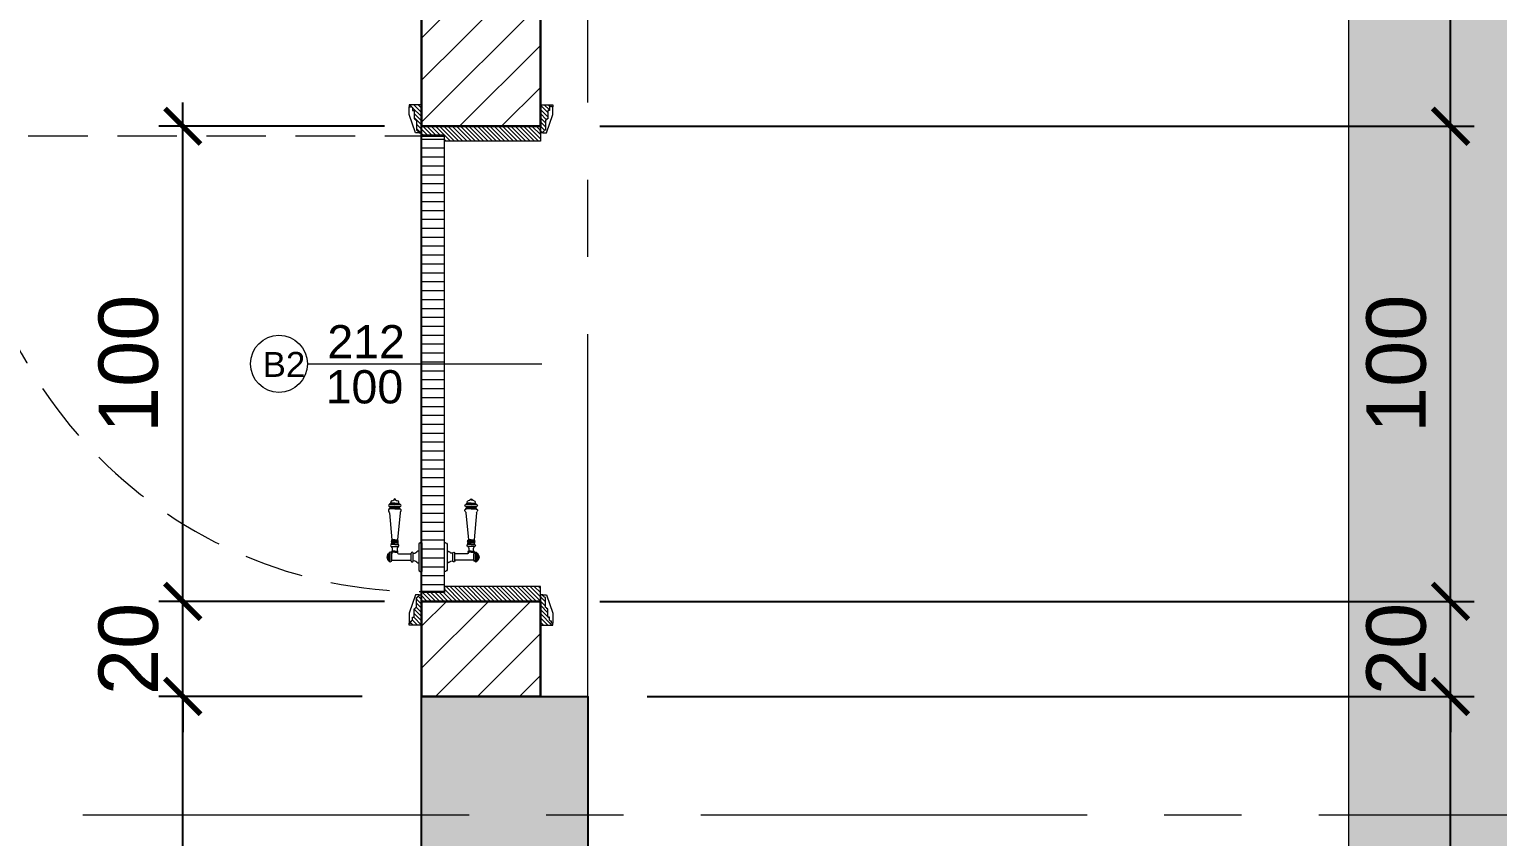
# Model space of a CAD drawing. Header units: centimetres. Extents: x 54080 to 84019, y -57712 to -39496.
# Drawn here: x 57355.2 to 57664.1, y -52826.9 to -52657 of the extents above; entities that cross this region are included whole.
import ezdxf

# ---------------------------------------------------------------- set-up
doc = ezdxf.new("R2010")
doc.units = ezdxf.units.CM
doc.header["$LTSCALE"] = 50
doc.header["$MEASUREMENT"] = 0
for name, pattern in [('AXES', [2, 1.25, -0.25, 0.25, -0.25]), ('CACHE', [0.375, 0.25, -0.125]), ('CONTINU', [0])]:
    doc.linetypes.add(name, pattern=pattern)
doc.layers.get('0').update_dxf_attribs({"color": 8})
for name, color, linetype in [('AXES', 10, 'AXES'), ('BETON COUPE', 3, 'CONTINU'), ('BETON TRAME', 252, 'Continuous'), ('COTE 50ème', 1, 'Continuous')]:
    doc.layers.add(name, color=color, linetype=linetype)
for name, color, linetype, lineweight in [('BETON HACHURE', 253, 'Continuous', 13), ('door', 44, 'Continuous', 5), ('EXISTANT COUPE', 251, 'Continuous', 40), ('MACONNERIE COUPE', 7, 'Continuous', 30), ('MACONNERIE HACHURE', 253, 'Continuous', 13)]:
    doc.layers.add(name, color=color, linetype=linetype, lineweight=lineweight)
doc.layers.add('FMULT', color=150, linetype='Continuous', plot=False)
doc.layers.add('New_2D Drafting - General_Pen_No__4', color=252, linetype='Continuous', lineweight=13, true_color=0x696969)
doc.styles.add('GENERATED_STYLE_1', font='arial.ttf')
doc.styles.add('RS_TXT_50', font='arial.ttf', dxfattribs={"height": 12.5})
doc.dimstyles.new('RS_50CM_LINEAIRE', dxfattribs={"dimscale": 5, "dimtxt": 12.5, "dimasz": 1.5, "dimexe": 1, "dimexo": 2.5, "dimgap": 1, "dimtad": 1, "dimdec": 1, "dimrnd": 0.5, "dimdsep": 46, "dimtxsty": 'RS_TXT_50', "dimblk1": 'ARCHTICK', "dimblk2": 'ARCHTICK', "dimsah": 1, "dimcen": 2.5, "dimdle": 1, "dimclrt": 4, "dimadec": 0, "dimazin": 2, "dimtfac": 1, "dimtdec": 1, "dimtix": 1, "dimtmove": 2, "dimatfit": 3, "dimfxl": 1, "dimtolj": 1, "dimtzin": 0, "dimarcsym": 0})

# ---------------------------------------------------------------- blocks, each defined once
blk = doc.blocks.new('A$C99aa3423')
at = {"layer": 'AXES', "lineweight": 5, "ltscale": 1.3}
for p, q in [((1270, -4150), (1270, -1058.41)), ((3195, -1960), (-1985, -1960))]:
    blk.add_line(p, q, dxfattribs=at)
blk = doc.blocks.new('door900')
at = {"color": 0}
for p, q in [((-9.3, 67.7), (9.3, 67.7)), ((9.3, 65.2), (-9.3, 65.2)), ((-6.8, 71.5), (-6.8, 70.2)), ((-5.5, 71.5), (-6.8, 71.5)), ((-6.8, 70.2), (6.8, 70.2)), ((-6.8, 62.7), (-6.8, 24)), ((-6.8, 62.7), (6.8, 62.7)), ((-5.5, 71.5), (5.5, 71.5)), ((5.5, 71.5), (6.8, 71.5)), ((6.8, 71.5), (6.8, 70.2)), ((8.7, 62.7), (6.8, 62.7)), ((10.5, 56.8), (10.5, 62.5)), ((12.7, 56.8), (12.7, 62.5)), ((22.5, 63.8), (22.5, 49.8)), ((26.5, 56.8), (26.5, 63.8)), ((26.5, 63.8), (29.1, 63.8)), ((26.5, 63.8), (29.1, 63.8)), ((29.1, 63.8), (29.1, 62.8)), ((29.1, 62.8), (29.1, 56.8)), ((31.1, 62.8), (31.1, 56.8)), ((34.1, 56.8), (34.1, 62.8)), ((34.1, 62.8), (34.1, 56.8)), ((92.8, 68.1), (36.2, 62.8)), ((36.2, 56.8), (36.2, 62.8)), ((101.2, 67.3), (103.2, 68)), ((101.2, 56.8), (101.2, 67.3)), ((103.2, 68), (103.2, 67.7)), ((103.2, 56.8), (103.2, 68)), ((106.5, 68), (105.5, 67.3)), ((105.5, 56.8), (105.5, 67.3)), ((106.5, 56.8), (106.5, 68)), ((110.7, 68), (111.8, 67.3)), ((110.7, 56.8), (110.7, 68)), ((111.8, 56.8), (111.8, 67.3)), ((111.8, 66.2), (113.3, 66.2)), ((113.3, 56.8), (113.3, 66.2)), ((6.8, 49.1), (6.8, 24)), ((8.7, 50.9), (8.7, 50.9)), ((10.5, 56.8), (10.5, 51.1)), ((12.7, 56.8), (12.7, 51.1)), ((26.5, 56.8), (26.5, 49.8)), ((26.5, 49.8), (29.1, 49.8)), ((26.5, 49.8), (29.1, 49.8)), ((29.1, 50.8), (29.1, 56.8)), ((29.1, 50.8), (29.1, 49.8)), ((29.1, 49.8), (29.1, 49.8)), ((31.1, 50.8), (31.1, 56.8)), ((34.1, 50.8), (34.1, 56.8)), ((34.1, 56.8), (34.1, 50.8)), ((36.2, 56.8), (36.2, 50.8)), ((92.8, 45.5), (36.2, 50.8)), ((101.2, 56.8), (101.2, 46.3)), ((101.2, 46.3), (103.2, 45.7)), ((103.2, 56.8), (103.2, 46.3)), ((103.2, 45.9), (103.2, 45.7)), ((105.5, 56.8), (105.5, 46.3)), ((106.5, 45.7), (105.5, 46.3)), ((106.5, 56.8), (106.5, 45.7)), ((110.7, 56.8), (110.7, 45.7)), ((110.7, 45.7), (111.8, 46.3)), ((111.8, 56.8), (111.8, 46.3)), ((111.8, 47.5), (113.3, 47.5)), ((113.3, 56.8), (113.3, 47.5)), ((120.5, 56.8), (120.5, 58.6)), ((120.5, 56.8), (120.5, 55)), ((-30, 3), (-30, 0)), ((30, 0), (-30, 0)), ((27, 6), (-27, 6)), ((-8.3, 22.3), (8.3, 22.3)), ((-8.3, 18.3), (8.3, 18.3)), ((30, 3), (30, 0))]:
    blk.add_line(p, q, dxfattribs=at)
for centre, radius, start, end in [((-9.3, 66.5), 1.25, 90, 270), ((-6.8, 67.7), 2.51, 90.115, 179.885), ((-6.8, 65.2), 2.51, 180.115, 269.885), ((0, 64), 9.29, 53.4104, 126.5896), ((6.8, 67.7), 2.51, 0.115, 89.885), ((6.8, 65.2), 2.51, 270.115, 359.885), ((8.6, 64.9), 2.15, 272.7029, 297.6142), ((9.3, 66.5), 1.25, 270, 90), ((10, 62.5), 0.561, 3.7097, 127.9634), ((11.6, 62.5), 1.1, 0.0106, 179.9894), ((16.7, 70.5), 8.83, 243.5466, 311.3694), ((24.5, 63.7), 2.01, 4.1469, 175.8531), ((30.1, 62.8), 1.03, 0, 180.0014), ((32.6, 62.8), 1.48, 0, 180), ((35.2, 62.8), 1.03, 0, 180), ((32.6, 62.8), 1.48, 1.563306237032948e-10, 2.08440831604393e-10), ((93.1, 72.5), 4.4, 266.3976, 315.6468), ((98.3, 67.4), 2.89, 358.3861, 135.6468), ((104.3, 67.6), 1.15, 170.914, 348.1019), ((108.6, 68), 2.1, 0, 180), ((115.5, 62.5), 2.84, 13.4568, 140.4953), ((127.9, 65.2), 9.88, 191.9991, 221.6757), ((8.7, 49), 1.91, 88.7426, 178.1515), ((8.6, 48.8), 2.15, 62.3858, 87.2971), ((10, 51.1), 0.561, 232.0366, 356.2903), ((11.6, 51.1), 1.1, 180.0106, 359.9894), ((16.7, 43.2), 8.83, 48.6306, 116.4534), ((24.5, 50), 2.01, 184.1469, 355.8531), ((30.1, 50.8), 1.03, 179.9972, 0), ((32.6, 50.8), 1.48, 180, 0), ((35.2, 50.8), 1.03, 180, 0), ((93.1, 41.1), 4.4, 44.3532, 93.6024), ((98.3, 46.2), 2.89, 224.3532, 1.6139), ((104.3, 46.1), 1.15, 11.8981, 189.086), ((108.6, 45.7), 2.1, 180, 0), ((115.5, 51.2), 2.84, 219.5047, 346.5432), ((127.9, 48.5), 9.88, 138.3243, 168.0009), ((120.5, 56.8), 1.79, 0, 90), ((120.5, 56.8), 1.79, 270, 0), ((-27, 3), 3, 90, 180), ((-6.8, 6), 6, 130.5908, 180), ((-16.6, 16.6), 8.41, 314.3689, 12.0705), ((-8.3, 20.3), 2, 90, 270), ((-8.5, 24), 1.71, 275.059, 359.7825), ((8.5, 24), 1.71, 180.2175, 264.941), ((16.6, 16.6), 8.41, 167.9295, 225.6311), ((8.3, 20.3), 2, 270, 90), ((6.8, 6), 6, 0, 49.4092), ((27, 3), 3, 0, 90)]:
    blk.add_arc(centre, radius, start, end, dxfattribs=at)
blk = doc.blocks.new('_ArchTick')
at = {"color": 0, "linetype": 'ByBlock', "const_width": 0.15}
blk.add_lwpolyline([(-0.5, -0.5), (0.5, 0.5)], dxfattribs=at)
blk = doc.blocks.new('*D970')
at = {"layer": 'COTE 50ème', "color": 0, "lineweight": -2, "ltscale": 0.5, "transparency": 16777216}
for p, q in [((57654.15, -53452.36), (57654.15, -52792.36)), ((57485.17, -52797.36), (57659.15, -52797.36)), ((57485.17, -53447.36), (57659.15, -53447.36))]:
    blk.add_line(p, q, dxfattribs=at)
at = {"layer": 'Defpoints', "color": 0, "ltscale": 0.5, "transparency": 16777216}
for p in [(57472.67, -52797.36), (57654.15, -52797.36), (57472.67, -53447.36)]:
    blk.add_point(p, dxfattribs=at)
at = {"layer": 'COTE 50ème', "color": 0, "lineweight": -2, "ltscale": 0.5, "transparency": 16777216, "xscale": 7.5, "yscale": 7.5, "zscale": 7.5}
for p, rotation in [((57654.15, -52797.36), 90), ((57654.15, -53447.36), 270)]:
    blk.add_blockref('_ArchTick', p, dxfattribs=dict(at, rotation=rotation))
at = {"layer": 'COTE 50ème', "color": 4, "ltscale": 0.5, "transparency": 16777216, "insert": (57642.77, -53122.36), "char_height": 12.5, "attachment_point": 5, "rotation": 90, "style": 'RS_TXT_50'}
blk.add_mtext('\\A1;650', dxfattribs=at)
blk = doc.blocks.new('*D971')
at = {"layer": 'COTE 50ème', "color": 0, "lineweight": -2, "ltscale": 0.5, "transparency": 16777216}
for p, q in [((57654.15, -52777.36), (57654.15, -52769.86)), ((57475.17, -52777.36), (57659.15, -52777.36)), ((57654.15, -52797.36), (57654.15, -52777.36)), ((57485.17, -52797.36), (57659.15, -52797.36)), ((57654.15, -52797.36), (57654.15, -52804.86))]:
    blk.add_line(p, q, dxfattribs=at)
at = {"layer": 'Defpoints', "color": 0, "ltscale": 0.5, "transparency": 16777216}
for p in [(57462.67, -52777.36), (57654.15, -52777.36), (57472.67, -52797.36)]:
    blk.add_point(p, dxfattribs=at)
at = {"layer": 'COTE 50ème', "color": 0, "lineweight": -2, "ltscale": 0.5, "transparency": 16777216, "xscale": 7.5, "yscale": 7.5, "zscale": 7.5}
for p, rotation in [((57654.15, -52777.36), 270), ((57654.15, -52797.36), 90)]:
    blk.add_blockref('_ArchTick', p, dxfattribs=dict(at, rotation=rotation))
at = {"layer": 'COTE 50ème', "color": 4, "ltscale": 0.5, "transparency": 16777216, "insert": (57642.77, -52787.36), "char_height": 12.5, "attachment_point": 5, "rotation": 90, "style": 'RS_TXT_50'}
blk.add_mtext('\\A1;20', dxfattribs=at)
blk = doc.blocks.new('*D972')
at = {"layer": 'COTE 50ème', "color": 0, "lineweight": -2, "ltscale": 0.5, "transparency": 16777216}
for p, q in [((57654.15, -52782.36), (57654.15, -52672.36)), ((57475.17, -52677.36), (57659.15, -52677.36)), ((57475.17, -52777.36), (57659.15, -52777.36))]:
    blk.add_line(p, q, dxfattribs=at)
at = {"layer": 'Defpoints', "color": 0, "ltscale": 0.5, "transparency": 16777216}
for p in [(57462.67, -52677.36), (57654.15, -52677.36), (57462.67, -52777.36)]:
    blk.add_point(p, dxfattribs=at)
at = {"layer": 'COTE 50ème', "color": 0, "lineweight": -2, "ltscale": 0.5, "transparency": 16777216, "xscale": 7.5, "yscale": 7.5, "zscale": 7.5}
for p, rotation in [((57654.15, -52677.36), 90), ((57654.15, -52777.36), 270)]:
    blk.add_blockref('_ArchTick', p, dxfattribs=dict(at, rotation=rotation))
at = {"layer": 'COTE 50ème', "color": 4, "ltscale": 0.5, "transparency": 16777216, "insert": (57642.77, -52727.36), "char_height": 12.5, "attachment_point": 5, "rotation": 90, "style": 'RS_TXT_50'}
blk.add_mtext('\\A1;100', dxfattribs=at)
blk = doc.blocks.new('*D973')
at = {"layer": 'COTE 50ème', "color": 0, "lineweight": -2, "ltscale": 0.5, "transparency": 16777216}
for p, q in [((57654.15, -52682.36), (57654.15, -52511.36)), ((57475.17, -52516.36), (57659.15, -52516.36)), ((57475.17, -52677.36), (57659.15, -52677.36))]:
    blk.add_line(p, q, dxfattribs=at)
at = {"layer": 'Defpoints', "color": 0, "ltscale": 0.5, "transparency": 16777216}
for p in [(57462.67, -52516.36), (57654.15, -52516.36), (57462.67, -52677.36)]:
    blk.add_point(p, dxfattribs=at)
at = {"layer": 'COTE 50ème', "color": 0, "lineweight": -2, "ltscale": 0.5, "transparency": 16777216, "xscale": 7.5, "yscale": 7.5, "zscale": 7.5}
for p, rotation in [((57654.15, -52516.36), 90), ((57654.15, -52677.36), 270)]:
    blk.add_blockref('_ArchTick', p, dxfattribs=dict(at, rotation=rotation))
at = {"layer": 'COTE 50ème', "color": 4, "ltscale": 0.5, "transparency": 16777216, "insert": (57642.77, -52596.86), "char_height": 12.5, "attachment_point": 5, "rotation": 90, "style": 'RS_TXT_50'}
blk.add_mtext('\\A1;161', dxfattribs=at)
blk = doc.blocks.new('*D1214')
at = {"layer": 'COTE 50ème', "color": 0, "lineweight": -2, "ltscale": 0.5, "transparency": 16777216}
for p, q in [((57387.44, -52907.36), (57387.44, -52792.36)), ((57425.17, -52797.36), (57382.44, -52797.36)), ((57425.17, -52902.36), (57382.44, -52902.36))]:
    blk.add_line(p, q, dxfattribs=at)
at = {"layer": 'Defpoints', "color": 0, "ltscale": 0.5, "transparency": 16777216}
for p in [(57387.44, -52797.36), (57437.67, -52797.36), (57437.67, -52902.36)]:
    blk.add_point(p, dxfattribs=at)
at = {"layer": 'COTE 50ème', "color": 0, "lineweight": -2, "ltscale": 0.5, "transparency": 16777216, "xscale": 7.5, "yscale": 7.5, "zscale": 7.5}
for p, rotation in [((57387.44, -52797.36), 90), ((57387.44, -52902.36), 270)]:
    blk.add_blockref('_ArchTick', p, dxfattribs=dict(at, rotation=rotation))
at = {"layer": 'COTE 50ème', "color": 4, "ltscale": 0.5, "transparency": 16777216, "insert": (57376.06, -52849.86), "char_height": 12.5, "attachment_point": 5, "rotation": 90, "style": 'RS_TXT_50'}
blk.add_mtext('\\A1;105', dxfattribs=at)
blk = doc.blocks.new('*D1215')
at = {"layer": 'COTE 50ème', "color": 0, "lineweight": -2, "ltscale": 0.5, "transparency": 16777216}
for p, q in [((57387.44, -52777.36), (57387.44, -52769.86)), ((57429.85, -52777.36), (57382.44, -52777.36)), ((57387.44, -52797.36), (57387.44, -52777.36)), ((57425.17, -52797.36), (57382.44, -52797.36)), ((57387.44, -52797.36), (57387.44, -52804.86))]:
    blk.add_line(p, q, dxfattribs=at)
at = {"layer": 'Defpoints', "color": 0, "ltscale": 0.5, "transparency": 16777216}
for p in [(57387.44, -52777.36), (57442.35, -52777.36), (57437.67, -52797.36)]:
    blk.add_point(p, dxfattribs=at)
at = {"layer": 'COTE 50ème', "color": 0, "lineweight": -2, "ltscale": 0.5, "transparency": 16777216, "xscale": 7.5, "yscale": 7.5, "zscale": 7.5}
for p, rotation in [((57387.44, -52777.36), 270), ((57387.44, -52797.36), 90)]:
    blk.add_blockref('_ArchTick', p, dxfattribs=dict(at, rotation=rotation))
at = {"layer": 'COTE 50ème', "color": 4, "ltscale": 0.5, "transparency": 16777216, "insert": (57376.06, -52787.36), "char_height": 12.5, "attachment_point": 5, "rotation": 90, "style": 'RS_TXT_50'}
blk.add_mtext('\\A1;20', dxfattribs=at)
blk = doc.blocks.new('*D1216')
at = {"layer": 'COTE 50ème', "color": 0, "lineweight": -2, "ltscale": 0.5, "transparency": 16777216}
for p, q in [((57387.44, -52782.36), (57387.44, -52672.36)), ((57429.85, -52677.36), (57382.44, -52677.36)), ((57429.85, -52777.36), (57382.44, -52777.36))]:
    blk.add_line(p, q, dxfattribs=at)
at = {"layer": 'Defpoints', "color": 0, "ltscale": 0.5, "transparency": 16777216}
for p in [(57387.44, -52677.36), (57442.35, -52677.36), (57442.35, -52777.36)]:
    blk.add_point(p, dxfattribs=at)
at = {"layer": 'COTE 50ème', "color": 0, "lineweight": -2, "ltscale": 0.5, "transparency": 16777216, "xscale": 7.5, "yscale": 7.5, "zscale": 7.5}
for p, rotation in [((57387.44, -52677.36), 90), ((57387.44, -52777.36), 270)]:
    blk.add_blockref('_ArchTick', p, dxfattribs=dict(at, rotation=rotation))
at = {"layer": 'COTE 50ème', "color": 4, "ltscale": 0.5, "transparency": 16777216, "insert": (57376.06, -52727.36), "char_height": 12.5, "attachment_point": 5, "rotation": 90, "style": 'RS_TXT_50'}
blk.add_mtext('\\A1;100', dxfattribs=at)

msp = doc.modelspace()

# ---------------------------------------------------------------- hatches: boundary and pattern name
at = {"layer": 'BETON HACHURE', "transparency": 33554585}
h = msp.add_hatch(dxfattribs=at)
h.set_pattern_fill('ANSI37', color=256, scale=50, angle=270, style=0)
h.set_pattern_definition([(315, (861.459, 19655.393), (4.4194174, 4.4194174), []), (45, (861.459, 19655.393), (-4.4194174, 4.4194174), [])])
h.paths.add_polyline_path([(56357.67, -51847.22), (56382.67, -51847.22), (56382.67, -52172.22), (56357.67, -52172.22)], flags=0)
h.paths.add_polyline_path([(56357.67, -51847.22), (56382.67, -51847.22), (56382.67, -52172.22), (56357.67, -52172.22)], flags=0)
h.paths.add_polyline_path([(58537.67, -51987.36), (58537.67, -52037.36), (58617.67, -52037.36), (58617.67, -51987.36)], flags=0)
h.paths.add_polyline_path([(58157.67, -51987.36), (58157.67, -52037.36), (58237.67, -52037.36), (58237.67, -51987.36)], flags=0)
edge = h.paths.add_edge_path(flags=0)
edge.add_arc((58197.67, -50672.36), 40, 0, 360)
edge = h.paths.add_edge_path(flags=0)
edge.add_arc((58197.67, -49997.36), 40, 0, 360)
edge = h.paths.add_edge_path(flags=0)
edge.add_arc((58197.67, -51272.36), 40, 0, 360)
h.paths.add_polyline_path([(59277.67, -49527.22), (54853.83, -49527.22), (54464.54, -54263.92), (59277.59, -54736.58), (59277.67, -54713.51)])
edge = h.paths.add_edge_path(flags=0)
edge.add_arc((58197.67, -51272.36), 40, 0, 360)
h.paths.add_polyline_path([(56982.67, -49552.22), (56982.67, -49972.36), (57007.67, -49972.36), (57007.67, -49552.22), (58577.68, -49552.22), (58577.67, -50022.36), (58617.67, -50022.36), (58617.67, -49552.22), (59247.67, -49552.22), (59247.67, -51282.36), (58617.67, -51282.36), (58617.67, -50647.36), (58577.67, -50647.36), (58577.67, -51312.36), (59247.67, -51312.36), (59247.67, -52057.36), (58577.67, -52057.36), (58577.67, -53447.36), (58617.67, -53447.36), (58617.67, -52087.36), (59247.67, -52087.36), (59247.67, -54709.01), (58245.17, -54610.07), (58245.17, -54122.36), (58220.17, -54122.36), (58220.17, -54607.62), (56915.17, -54479.46), (56915.17, -54122.36), (56890.17, -54122.36), (56890.17, -54477.01), (55702.67, -54360.39), (55702.67, -54122.36), (55652.67, -54122.36), (55652.67, -54355.48), (54491.47, -54241.45), (54666.86, -52107.36), (54872.67, -52107.36), (54872.67, -52057.36), (54670.97, -52057.36), (54672.82, -52037.36), (54872.67, -52037.36), (54872.67, -51987.36), (54676.72, -51987.36), (54733.43, -51297.36), (54872.67, -51297.36), (54872.67, -51247.36), (54737.54, -51247.36), (54782.74, -50697.36), (54872.67, -50697.36), (54872.67, -50647.36), (54786.85, -50647.36), (54876.86, -49552.22), (55655.17, -49552.22), (55655.17, -49972.36), (55680.17, -49972.36), (55680.17, -49552.22)], flags=16)
h.paths.add_polyline_path([(58157.67, -51232.36), (58157.67, -51312.36), (58237.67, -51312.36), (58237.67, -51232.36)], flags=0)
at = {"layer": 'BETON TRAME', "transparency": 33554559}
h = msp.add_hatch(color=256, dxfattribs=at)
h.dxf.hatch_style = 1
h.paths.add_polyline_path([(57437.67, -52797.36), (57472.67, -52797.36), (57472.67, -53447.36), (57437.67, -53447.36), (57437.67, -53272.36), (56977.67, -53272.36), (56977.67, -53447.36), (56942.67, -53447.36), (56942.67, -52797.36), (56977.67, -52797.36), (56977.67, -53232.36), (57187.67, -53232.36), (57187.67, -52902.36), (57227.67, -52902.36), (57227.67, -53232.36), (57437.67, -53232.36)])
h.paths.add_polyline_path([(58307.67, -54122.36), (58307.67, -54072.36), (58157.67, -54072.36), (58157.67, -54122.36)])
h.paths.add_polyline_path([(57587.67, -54122.36), (57587.67, -54072.36), (57437.67, -54072.36), (57437.67, -54122.36)])
h.paths.add_polyline_path([(56977.67, -54122.36), (56977.67, -54072.36), (56827.67, -54072.36), (56827.67, -54122.36)])
h.paths.add_polyline_path([(56257.67, -54122.36), (56257.67, -54072.36), (56107.67, -54072.36), (56107.67, -54122.36)])
h.paths.add_polyline_path([(56257.67, -53447.36), (56257.67, -53397.36), (56107.67, -53397.36), (56107.67, -53447.36)])
h.paths.add_polyline_path([(58307.67, -53447.36), (58307.67, -53397.36), (58157.67, -53397.36), (58157.67, -53447.36)])
h.paths.add_polyline_path([(58307.67, -52847.36), (58307.67, -52797.36), (58157.67, -52797.36), (58157.67, -52847.36)])
h.paths.add_polyline_path([(56257.67, -52847.36), (56257.67, -52797.36), (56107.67, -52797.36), (56107.67, -52847.36)])
h.paths.add_polyline_path([(56257.67, -52107.36), (56257.67, -52057.36), (56107.67, -52057.36), (56107.67, -52107.36)])
h.paths.add_polyline_path([(58157.67, -52057.36), (58157.67, -52107.36), (58307.67, -52107.36), (58307.67, -52057.36)])
h.paths.add_polyline_path([(57492.67, -52107.36), (57492.67, -52057.36), (57367.67, -52057.36), (57367.67, -52107.36)])
h.paths.add_polyline_path([(57047.67, -52107.36), (57047.67, -52057.36), (56922.67, -52057.36), (56922.67, -52107.36)])
h.paths.add_polyline_path([(57072.67, -52057.36), (57047.67, -52057.36), (57047.67, -52562.36), (57072.67, -52562.36)])
h.paths.add_polyline_path([(57367.67, -52057.36), (57342.67, -52057.36), (57342.67, -52562.36), (57367.67, -52562.36)])
at = {"layer": 'door'}
h = msp.add_hatch(dxfattribs=at)
h.set_pattern_fill('ANSI31', color=256, scale=5, angle=1170)
h.set_pattern_definition([(135, (-57369.94726, -285306.3993), (-0.4419417382, -0.4419417382), [])])
edge = h.paths.add_edge_path()
edge.add_line((57464.56, -52673.61), (57464.56, -52674.03))
edge.add_line((57464.56, -52674.03), (57464.24, -52674.03))
edge.add_line((57464.24, -52674.03), (57464.24, -52675.79))
edge.add_line((57464.24, -52675.79), (57464.03, -52675.79))
edge.add_arc((57463.72, -52675.79), 0.314, -90, 0, ccw=False)
edge.add_line((57463.72, -52676.11), (57463.72, -52678.2))
edge.add_line((57463.72, -52678.2), (57463.51, -52678.2))
edge.add_arc((57463.2, -52678.2), 0.314, -90, 0, ccw=False)
edge.add_line((57463.2, -52678.51), (57463.2, -52678.72))
edge.add_line((57463.2, -52678.72), (57462.67, -52678.72))
edge.add_line((57462.67, -52678.72), (57462.67, -52672.86))
edge.add_line((57462.67, -52672.86), (57465.29, -52672.86))
edge.add_line((57465.29, -52672.86), (57465.29, -52673.27))
edge.add_line((57465.29, -52673.27), (57464.98, -52673.27))
edge.add_line((57464.98, -52673.27), (57464.98, -52673.19))
edge.add_arc((57464.98, -52673.61), 0.419, 90, 180)
h.paths.add_polyline_path([(57462.67, -52677.36), (57462.67, -52680.51), (57442.49, -52680.51), (57442.49, -52679.25), (57437.67, -52679.25), (57437.67, -52677.36)])
edge = h.paths.add_edge_path()
edge.add_line((57435.79, -52673.61), (57435.79, -52674.03))
edge.add_line((57435.79, -52674.03), (57436.1, -52674.03))
edge.add_line((57436.1, -52674.03), (57436.1, -52675.79))
edge.add_line((57436.1, -52675.79), (57436.31, -52675.79))
edge.add_arc((57436.62, -52675.79), 0.314, 180, 270)
edge.add_line((57436.62, -52676.11), (57436.62, -52678.2))
edge.add_line((57436.62, -52678.2), (57436.83, -52678.2))
edge.add_arc((57437.15, -52678.2), 0.314, 180, 270)
edge.add_line((57437.15, -52678.51), (57437.15, -52678.72))
edge.add_line((57437.15, -52678.72), (57437.67, -52678.72))
edge.add_line((57437.67, -52678.72), (57437.67, -52672.86))
edge.add_line((57437.67, -52672.86), (57435.05, -52672.86))
edge.add_line((57435.05, -52672.86), (57435.05, -52673.27))
edge.add_line((57435.05, -52673.27), (57435.37, -52673.27))
edge.add_line((57435.37, -52673.27), (57435.37, -52673.19))
edge.add_arc((57435.37, -52673.61), 0.419, 0, 90, ccw=False)
h = msp.add_hatch(dxfattribs=at)
h.set_pattern_fill('ANSI31', color=256, scale=15, angle=675)
h.set_pattern_definition([(360, (-101417.3797, -91805.6842), (2e-15, 1.875), [])])
h.paths.add_polyline_path([(57442.44, -52679.46), (57442.44, -52775.27), (57437.72, -52775.27), (57437.72, -52679.46)])
h = msp.add_hatch(dxfattribs=at)
h.set_pattern_fill('ANSI31', color=256, scale=5, angle=1170)
h.set_pattern_definition([(135, (-57369.94726, -285314.3993), (-0.4419417382, -0.4419417382), [])])
h.paths.add_polyline_path([(57462.67, -52777.36), (57462.67, -52774.22), (57442.49, -52774.22), (57442.49, -52775.48), (57437.67, -52775.48), (57437.67, -52777.36)])
edge = h.paths.add_edge_path()
edge.add_line((57464.56, -52781.11), (57464.56, -52780.7))
edge.add_line((57464.56, -52780.7), (57464.24, -52780.7))
edge.add_line((57464.24, -52780.7), (57464.24, -52778.93))
edge.add_line((57464.24, -52778.93), (57464.03, -52778.93))
edge.add_arc((57463.72, -52778.93), 0.314, 0, 90)
edge.add_line((57463.72, -52778.62), (57463.72, -52776.52))
edge.add_line((57463.72, -52776.52), (57463.51, -52776.52))
edge.add_arc((57463.2, -52776.52), 0.314, 360, 450)
edge.add_line((57463.2, -52776.21), (57463.2, -52776))
edge.add_line((57463.2, -52776), (57462.67, -52776))
edge.add_line((57462.67, -52776), (57462.67, -52782.36))
edge.add_line((57462.67, -52782.36), (57465.29, -52782.36))
edge.add_line((57465.29, -52782.36), (57465.29, -52781.95))
edge.add_line((57465.29, -52781.95), (57464.98, -52781.95))
edge.add_line((57464.98, -52781.95), (57464.98, -52781.53))
edge.add_arc((57464.98, -52781.11), 0.419, 180, 270, ccw=False)
edge = h.paths.add_edge_path()
edge.add_line((57435.79, -52781.11), (57435.79, -52780.7))
edge.add_line((57435.79, -52780.7), (57436.1, -52780.7))
edge.add_line((57436.1, -52780.7), (57436.1, -52778.93))
edge.add_line((57436.1, -52778.93), (57436.31, -52778.93))
edge.add_arc((57436.62, -52778.93), 0.314, 90, 180, ccw=False)
edge.add_line((57436.62, -52778.62), (57436.62, -52776.52))
edge.add_line((57436.62, -52776.52), (57436.83, -52776.52))
edge.add_arc((57437.15, -52776.52), 0.314, 90, 180, ccw=False)
edge.add_line((57437.15, -52776.21), (57437.15, -52776))
edge.add_line((57437.15, -52776), (57437.67, -52776))
edge.add_line((57437.67, -52776), (57437.67, -52782.36))
edge.add_line((57437.67, -52782.36), (57435.05, -52782.36))
edge.add_line((57435.05, -52782.36), (57435.05, -52781.95))
edge.add_line((57435.05, -52781.95), (57435.37, -52781.95))
edge.add_line((57435.37, -52781.95), (57435.37, -52781.53))
edge.add_arc((57435.37, -52781.11), 0.419, 270, 360)
at = {"layer": 'MACONNERIE HACHURE'}
h = msp.add_hatch(dxfattribs=at)
h.set_pattern_fill('ANSI31', color=256, scale=50, style=0)
h.paths.add_polyline_path([(54872.67, -54083.63), (54897.67, -54083.63), (54897.67, -54067.36), (54872.67, -54067.36)])
h.paths.add_polyline_path([(54760.13, -53887.22), (54520.58, -53887.22), (54522.64, -53862.22), (54760.13, -53862.22)])
h.paths.add_polyline_path([(54872.67, -54017.36), (54872.67, -53887.22), (54850.13, -53887.22), (54850.13, -53862.22), (54897.67, -53862.22), (54897.67, -54017.36)])
h.paths.add_polyline_path([(54872.67, -54173.63), (54897.67, -54173.63), (54897.67, -54281.34), (54872.67, -54278.88)])
h.paths.add_polyline_path([(54505.78, -54067.36), (54507.82, -54042.46), (54872.67, -54042.36), (54872.67, -54067.36)])
h.paths.add_polyline_path([(58577.67, -52057.36), (58597.67, -52057.36), (58597.67, -52037.36), (58577.67, -52037.36)])
h.paths.add_polyline_path([(55842.67, -50672.36), (56202.67, -50672.36), (56202.67, -50647.36), (55842.67, -50647.36)])
h.paths.add_polyline_path([(55752.67, -50672.36), (55742.67, -50672.36), (55742.67, -50647.36), (55752.67, -50647.36)])
h.paths.add_polyline_path([(57077.67, -53447.36), (57437.67, -53447.36), (57437.67, -53422.36), (57077.67, -53422.36)])
h.paths.add_polyline_path([(56987.67, -53447.36), (56977.67, -53447.36), (56977.67, -53422.36), (56987.67, -53422.36)])
h.paths.add_polyline_path([(58777.67, -49872.22), (58777.67, -49882.22), (58757.67, -49882.22), (58757.67, -49872.22), (58717.67, -49872.22), (58717.67, -49852.22), (59252.67, -49852.22), (59252.67, -49872.22)])
h.paths.add_polyline_path([(58777.67, -50092.22), (58777.67, -50102.22), (58757.67, -50102.22), (58757.67, -49972.22), (58777.67, -49972.22), (58777.67, -50072.22), (59252.67, -50072.22), (59252.67, -50092.22)])
h.paths.add_polyline_path([(58777.67, -50312.22), (58777.67, -50322.22), (58757.67, -50322.22), (58757.67, -50192.22), (58777.67, -50192.22), (58777.67, -50292.22), (59252.67, -50292.22), (59252.67, -50312.22)])
h.paths.add_polyline_path([(58777.67, -50532.22), (58777.67, -50542.22), (58757.67, -50542.22), (58757.67, -50412.22), (58777.67, -50412.22), (58777.67, -50512.22), (59247.67, -50512.22), (59247.67, -50532.22)])
h.paths.add_polyline_path([(58757.67, -50762.22), (58757.67, -50632.22), (58777.67, -50632.22), (58777.67, -50732.22), (59252.67, -50732.22), (59252.67, -50752.22), (58777.67, -50752.22), (58777.67, -50762.22)])
h.paths.add_polyline_path([(58777.67, -50852.22), (58757.67, -50852.22), (58757.67, -50952.22), (58717.67, -50952.22), (58717.67, -50972.22), (59252.67, -50972.22), (59252.67, -50952.22), (58777.67, -50952.22)])
h.paths.add_polyline_path([(58627.67, -49872.22), (58617.67, -49872.22), (58617.67, -49852.22), (58627.67, -49852.22)])
h.paths.add_polyline_path([(58627.67, -50972.22), (58617.67, -50972.22), (58617.67, -50952.22), (58627.67, -50952.22)])
h.paths.add_polyline_path([(58577.67, -51947.36), (58597.67, -51947.36), (58597.67, -51987.36), (58577.67, -51987.36)])
h.paths.add_polyline_path([(58577.67, -51747.36), (58597.67, -51747.36), (58597.67, -51312.36), (58577.67, -51312.36)])
h.paths.add_polyline_path([(57052.67, -52057.36), (57072.67, -52057.36), (57072.67, -52037.36), (57052.67, -52037.36)])
h.paths.add_polyline_path([(56237.67, -52057.36), (56257.67, -52057.36), (56257.67, -52037.36), (56237.67, -52037.36)])
h.paths.add_polyline_path([(55707.67, -52087.36), (55727.67, -52087.36), (55727.67, -52037.36), (55707.67, -52037.36)])
h.paths.add_polyline_path([(55837.67, -52007.36), (56107.67, -52007.36), (56107.67, -51987.36), (55837.67, -51987.36)])
h.paths.add_polyline_path([(57072.67, -52107.36), (57342.67, -52107.36), (57342.67, -52087.36), (57072.67, -52087.36)])
h.paths.add_polyline_path([(56670.17, -51987.36), (56670.17, -52097.36), (56690.17, -52097.36), (56690.17, -52007.36), (56922.67, -52007.36), (56922.67, -51987.36)])
h.paths.add_polyline_path([(56670.17, -52297.36), (56690.17, -52297.36), (56690.17, -52217.36), (57047.67, -52217.36), (57047.67, -52197.36), (56690.17, -52197.36), (56690.17, -52187.36), (56670.17, -52187.36)])
h.paths.add_polyline_path([(56670.17, -52497.36), (56690.17, -52497.36), (56690.17, -52417.36), (57047.67, -52417.36), (57047.67, -52397.36), (56690.17, -52397.36), (56690.17, -52387.36), (56670.17, -52387.36)])
h.paths.add_polyline_path([(56510.17, -52797.36), (56510.17, -52787.36), (56490.17, -52787.36), (56490.17, -52797.36), (56257.67, -52797.36), (56257.67, -52817.36), (56942.67, -52817.36), (56942.67, -52797.36), (56690.17, -52797.36), (56690.17, -52787.36), (56670.17, -52787.36), (56670.17, -52797.36)])
h.paths.add_polyline_path([(56510.17, -52697.36), (56510.17, -52587.36), (56490.17, -52587.36), (56490.17, -52597.36), (56127.67, -52597.36), (56127.67, -52617.36), (56490.17, -52617.36), (56490.17, -52697.36)])
h.paths.add_polyline_path([(56510.17, -52497.36), (56510.17, -52387.36), (56490.17, -52387.36), (56490.17, -52397.36), (56127.67, -52397.36), (56127.67, -52417.36), (56490.17, -52417.36), (56490.17, -52497.36)])
h.paths.add_polyline_path([(56510.17, -52187.36), (56490.17, -52187.36), (56490.17, -52197.36), (56127.67, -52197.36), (56127.67, -52217.36), (56490.17, -52217.36), (56490.17, -52297.36), (56510.17, -52297.36)])
h.paths.add_polyline_path([(56510.17, -51977.36), (56490.17, -51977.36), (56490.17, -51987.36), (56257.67, -51987.36), (56257.67, -52007.36), (56490.17, -52007.36), (56490.17, -52097.36), (56510.17, -52097.36)])
h.paths.add_polyline_path([(56490.17, -51887.36), (56510.17, -51887.36), (56510.17, -51777.36), (56490.17, -51777.36), (56490.17, -51787.36), (56132.67, -51787.36), (56132.67, -51807.36), (56490.17, -51807.36)])
h.paths.add_polyline_path([(57437.67, -52777.36), (57462.67, -52777.36), (57462.67, -52797.36), (57437.67, -52797.36)])
h.paths.add_polyline_path([(56202.67, -51317.36), (56227.67, -51317.36), (56227.67, -51297.36), (56202.67, -51297.36)])
h.paths.add_polyline_path([(56107.67, -53323.39), (56127.67, -53323.39), (56127.67, -52847.36), (56107.67, -52847.36)])
h.paths.add_polyline_path([(55682.67, -53222.36), (55702.67, -53222.36), (55702.67, -52927.36), (55682.67, -52927.36)])
h.paths.add_polyline_path([(55786, -51192.36), (55742.67, -51192.36), (55742.67, -51152.36), (55786, -51152.36)])
h.paths.add_polyline_path([(55952.67, -51192.36), (55912.67, -51192.36), (55912.67, -51152.36), (55952.67, -51152.36)])
h.paths.add_polyline_path([(56159.34, -51192.36), (56202.67, -51192.36), (56202.67, -51152.36), (56159.34, -51152.36)])
h.paths.add_polyline_path([(55992.67, -51192.36), (56032.67, -51192.36), (56032.67, -51152.36), (55992.67, -51152.36)])
h.paths.add_polyline_path([(57394.34, -52902.36), (57437.67, -52902.36), (57437.67, -52942.36), (57394.34, -52942.36)])
h.paths.add_polyline_path([(57227.67, -52902.36), (57267.67, -52902.36), (57267.67, -52942.36), (57227.67, -52942.36)])
h.paths.add_polyline_path([(57021, -52902.36), (56977.67, -52902.36), (56977.67, -52942.36), (57021, -52942.36)])
h.paths.add_polyline_path([(57187.67, -52902.36), (57147.67, -52902.36), (57147.67, -52942.36), (57187.67, -52942.36)])
h.paths.add_polyline_path([(55941, -52412.36), (55917.67, -52412.36), (55917.67, -52392.36), (55941, -52392.36)])
h.paths.add_polyline_path([(56107.67, -52412.36), (56067.67, -52412.36), (56067.67, -52392.36), (56107.67, -52392.36)])
h.paths.add_polyline_path([(55726, -52412.36), (55702.67, -52412.36), (55702.67, -52392.36), (55726, -52392.36)])
h.paths.add_polyline_path([(55892.67, -52412.36), (55852.67, -52412.36), (55852.67, -52392.36), (55892.67, -52392.36)])
h.paths.add_polyline_path([(55682.67, -52518.36), (55702.67, -52518.36), (55702.67, -52412.36), (55682.67, -52412.36)])
h.paths.add_polyline_path([(55682.67, -52797.36), (55702.67, -52797.36), (55702.67, -52737.36), (55682.67, -52737.36)])
h.paths.add_polyline_path([(56107.67, -52797.36), (56127.67, -52797.36), (56127.67, -52412.36), (56107.67, -52412.36)])
h.paths.add_polyline_path([(57437.67, -52677.36), (57437.67, -52637.36), (57342.67, -52637.36), (57342.67, -52562.36), (57367.67, -52562.36), (57367.67, -52627.36), (57462.67, -52627.36), (57462.67, -52677.36)])
h.paths.add_polyline_path([(56202.67, -51417.36), (56202.67, -51457.36), (56107.67, -51457.36), (56107.67, -51532.36), (56132.67, -51532.36), (56132.67, -51482.36), (56202.67, -51482.36), (56202.67, -51578.36), (56490.17, -51578.36), (56490.17, -51687.36), (56510.17, -51687.36), (56510.17, -51558.36), (56227.67, -51558.36), (56227.67, -51417.36)])
h.paths.add_polyline_path([(55742.67, -51297.36), (55742.67, -51457.36), (55837.67, -51457.36), (55837.67, -51532.36), (55812.67, -51532.36), (55812.67, -51482.36), (55717.67, -51482.36), (55717.67, -51297.36)])
h.paths.add_polyline_path([(56107.67, -53343.36), (55702.67, -53343.36), (55702.67, -53343.36), (56107.67, -53343.36)])
h.paths.add_polyline_path([(56977.67, -52797.36), (56977.67, -52637.36), (57072.67, -52637.36), (57072.67, -52562.36), (57047.67, -52562.36), (57047.67, -52627.36), (56977.67, -52627.36), (56977.67, -52597.36), (56690.17, -52597.36), (56690.17, -52587.36), (56670.17, -52587.36), (56670.17, -52697.36), (56690.17, -52697.36), (56690.17, -52617.36), (56952.67, -52617.36), (56952.67, -52797.36)])
at = {"layer": 'New_2D Drafting - General_Pen_No__4', "linetype": 'Continuous', "lineweight": 0, "true_color": 0xc7c8ca, "transparency": 33554546}
h = msp.add_hatch(color=9, dxfattribs=at)
edge = h.paths.add_edge_path()
edge.add_line((59247.67, -53474.77), (59247.67, -52087.36))
edge.add_line((59247.67, -52087.36), (58657.67, -52087.36))
edge.add_line((58657.67, -52087.36), (58657.67, -53253.16))
edge.add_arc((58307.67, -53253.16), 350, -93.0805, 0, ccw=False)
edge.add_line((58288.86, -53602.65), (58283.86, -53602.39))
edge.add_arc((58302.67, -53252.89), 350, 180, 266.9195, ccw=False)
edge.add_line((57952.67, -53252.89), (57952.67, -50634.86))
edge.add_arc((57492.67, -50634.86), 460, 0, 90)
edge.add_line((57492.67, -50174.86), (55707.67, -50174.86))
edge.add_arc((55707.67, -50634.86), 460, 90, 180)
edge.add_line((55247.67, -50634.86), (55247.67, -53323.54))
edge.add_arc((55707.67, -53323.54), 460, 180, 266.9195)
edge.add_line((55682.95, -53782.88), (57784.07, -53895.95))
edge.add_line((57784.07, -53895.95), (58492.95, -53934.1))
edge.add_arc((58611.23, -53278.74), 665.95, 259.76948, 342.88134)
edge = h.paths.add_edge_path(flags=16)
edge.add_line((57263.86, -53547.49), (55898.86, -53474.03))
edge.add_arc((55917.67, -53124.54), 350, 180, 266.9195, ccw=False)
edge.add_line((55567.67, -53124.54), (55567.67, -50844.86))
edge.add_arc((55917.67, -50844.86), 350, 90, 180, ccw=False)
edge.add_line((55917.67, -50494.86), (57282.67, -50494.86))
edge.add_arc((57282.67, -50844.86), 350, 0, 90, ccw=False)
edge.add_line((57632.67, -50844.86), (57632.67, -53198))
edge.add_arc((57282.67, -53198), 350, -93.0805, 0, ccw=False)

# ---------------------------------------------------------------- linework, layer by layer
at = {"layer": 'BETON COUPE'}
msp.add_lwpolyline([(57437.67, -52797.36), (57472.67, -52797.36), (57472.67, -53447.36), (57437.67, -53447.36), (57437.67, -53272.36), (56977.67, -53272.36), (56977.67, -53447.36), (56942.67, -53447.36), (56942.67, -52797.36), (56977.67, -52797.36), (56977.67, -53232.36), (57187.67, -53232.36), (57187.67, -52902.36), (57227.67, -52902.36), (57227.67, -53232.36), (57437.67, -53232.36)], close=True, dxfattribs=at)
at = {"layer": 'door', "linetype": 'CACHE'}
msp.add_line((57442.44, -52679.46), (57341.91, -52679.46), dxfattribs=at)
at = {"layer": 'door'}
msp.add_line((57413.68, -52727.36), (57463, -52727.36), dxfattribs=at)
for points in [[(57435.79, -52673.61), (57435.79, -52674.03), (57436.1, -52674.03), (57436.1, -52675.79), (57436.31, -52675.79, 0.414214), (57436.62, -52676.11), (57436.62, -52678.2), (57436.83, -52678.2, 0.414214), (57437.15, -52678.51), (57437.15, -52678.72), (57437.67, -52678.72), (57437.67, -52672.86), (57435.05, -52672.86), (57435.05, -52673.27), (57435.37, -52673.27), (57435.37, -52673.19, -0.414214), (57435.79, -52673.61)], [(57464.56, -52673.61), (57464.56, -52674.03), (57464.24, -52674.03), (57464.24, -52675.79), (57464.03, -52675.79, -0.414214), (57463.72, -52676.11), (57463.72, -52678.2), (57463.51, -52678.2, -0.414214), (57463.2, -52678.51), (57463.2, -52678.72), (57462.67, -52678.72), (57462.67, -52672.86), (57465.29, -52672.86), (57465.29, -52673.27), (57464.98, -52673.27), (57464.98, -52673.19, 0.414214), (57464.56, -52673.61)], [(57435.79, -52781.11), (57435.79, -52780.7), (57436.1, -52780.7), (57436.1, -52778.93), (57436.31, -52778.93, -0.414214), (57436.62, -52778.62), (57436.62, -52776.52), (57436.83, -52776.52, -0.414214), (57437.15, -52776.21), (57437.15, -52776), (57437.67, -52776), (57437.67, -52782.36), (57435.05, -52782.36), (57435.05, -52781.95), (57435.37, -52781.95), (57435.37, -52781.53, 0.414214), (57435.79, -52781.11)], [(57464.56, -52781.11), (57464.56, -52780.7), (57464.24, -52780.7), (57464.24, -52778.93), (57464.03, -52778.93, 0.414214), (57463.72, -52778.62), (57463.72, -52776.52), (57463.51, -52776.52, 0.414214), (57463.2, -52776.21), (57463.2, -52776), (57462.67, -52776), (57462.67, -52782.36), (57465.29, -52782.36), (57465.29, -52781.95), (57464.98, -52781.95), (57464.98, -52781.53, -0.414214), (57464.56, -52781.11)]]:
    msp.add_lwpolyline(points, format="xyb", dxfattribs=at)
for points in [[(57437.15, -52678.72), (57436.41, -52678.72), (57435.05, -52674.87), (57435.05, -52673.27)], [(57463.2, -52678.72), (57463.93, -52678.72), (57465.29, -52674.87), (57465.29, -52673.27)], [(57462.67, -52677.36), (57462.67, -52680.51), (57442.49, -52680.51), (57442.49, -52679.25), (57437.67, -52679.25), (57437.67, -52677.36), (57462.67, -52677.36)], [(57442.44, -52679.46), (57442.44, -52775.27), (57437.72, -52775.27), (57437.72, -52679.46), (57442.44, -52679.46)], [(57437.15, -52776), (57436.41, -52776), (57435.05, -52779.86), (57435.05, -52781.95)], [(57462.67, -52777.36), (57462.67, -52774.22), (57442.49, -52774.22), (57442.49, -52775.48), (57437.67, -52775.48), (57437.67, -52777.36), (57462.67, -52777.36)], [(57463.2, -52776), (57463.93, -52776), (57465.29, -52779.86), (57465.29, -52781.95)]]:
    msp.add_lwpolyline(points, dxfattribs=at)
msp.add_circle((57407.68, -52727.36), 6, dxfattribs=at)
at = {"layer": 'door', "linetype": 'CACHE'}
msp.add_arc((57437.72, -52679.46), 95.81, 180, 270, dxfattribs=at)
at = {"layer": 'EXISTANT COUPE', "lineweight": 5}
msp.add_lwpolyline([(57263.86, -53547.49), (55898.86, -53474.03, -0.398553), (55567.67, -53124.54), (55567.67, -50844.86, -0.414214), (55917.67, -50494.86), (57282.67, -50494.86, -0.414214), (57632.67, -50844.86), (57632.67, -53198, -0.43005), (57263.86, -53547.49)], format="xyb", close=True, dxfattribs=at)
at = {"layer": 'FMULT', "ltscale": 0.5}
msp.add_lwpolyline([(57072.67, -52449.36), (57072.67, -52637.36), (56977.67, -52637.36), (56977.67, -52902.36), (57437.67, -52902.36), (57437.67, -52637.86), (57342.57, -52637.86), (57342.57, -52449.36)], close=True, dxfattribs=at)
at = {"layer": 'MACONNERIE COUPE'}
for points in [[(57437.67, -52677.36), (57437.67, -52637.36), (57342.67, -52637.36), (57342.67, -52562.36), (57367.67, -52562.36), (57367.67, -52627.36), (57462.67, -52627.36), (57462.67, -52677.36)], [(57437.67, -52777.36), (57462.67, -52777.36), (57462.67, -52797.36), (57437.67, -52797.36)]]:
    msp.add_lwpolyline(points, close=True, dxfattribs=at)

# ---------------------------------------------------------------- block references
at = {"layer": 'door', "yscale": 0.1, "zscale": 0.1}
for p, xscale, rotation in [((57437.72, -52768.03), 0.1, 90.00000000000001), ((57442.44, -52768.03), -0.1, 270)]:
    msp.add_blockref('door900', p, dxfattribs=dict(at, xscale=xscale, rotation=rotation))
at = {"layer": 'MACONNERIE COUPE', "lineweight": 5, "ltscale": 0.5}
msp.add_blockref('A$C99aa3423', (56202.67, -50862.36), dxfattribs=at)

# ---------------------------------------------------------------- texts
at = {"layer": 'door', "style": 'GENERATED_STYLE_1'}
for s, insert, char_height, attachment_point in [('\\A1;\\pt0;212', (57417.86, -52726.21), 7, 7), ('\\A1;\\pt0;B2', (57404.25, -52724.86), 5.25, 1), ('\\A1;\\pt0;100', (57417.5, -52735.79), 7, 7)]:
    msp.add_mtext(s, dxfattribs=dict(at, insert=insert, char_height=char_height, attachment_point=attachment_point))

# ---------------------------------------------------------------- dimensions: what is measured, and where the dimension line sits
at = {"layer": 'COTE 50ème', "ltscale": 0.5}
for base, p1, p2, picture, middle in [((57654.15, -52516.36), (57462.67, -52677.36), (57462.67, -52516.36), '*D973', (57642.77, -52596.86)), ((57387.44, -52677.36), (57442.35, -52777.36), (57442.35, -52677.36), '*D1216', (57376.06, -52727.36)), ((57654.15, -52677.36), (57462.67, -52777.36), (57462.67, -52677.36), '*D972', (57642.77, -52727.36)), ((57387.44, -52777.36), (57437.67, -52797.36), (57442.35, -52777.36), '*D1215', (57376.06, -52787.36)), ((57654.15, -52777.36), (57472.67, -52797.36), (57462.67, -52777.36), '*D971', (57642.77, -52787.36)), ((57387.44, -52797.36), (57437.67, -52902.36), (57437.67, -52797.36), '*D1214', (57376.06, -52849.86)), ((57654.15, -52797.36), (57472.67, -53447.36), (57472.67, -52797.36), '*D970', (57642.77, -53122.36))]:
    dim = msp.add_linear_dim(base=base, p1=p1, p2=p2, angle=90, dimstyle='RS_50CM_LINEAIRE', dxfattribs=at)
    dim.commit()
    dim.dimension.update_dxf_attribs({"geometry": picture, "text_midpoint": middle})

doc.saveas('drawing.dxf')
